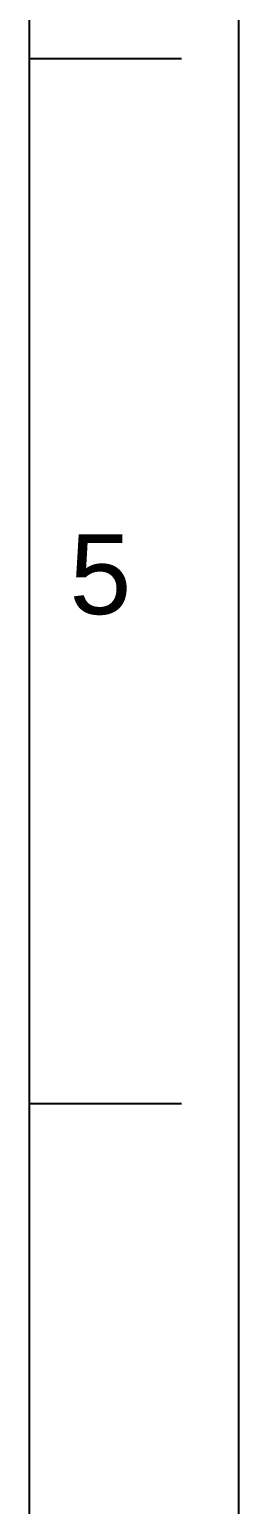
# Model space of a CAD drawing. Header units: millimetres. Extents: x 3306 to 3603, y 698 to 1118.
# Drawn here: x 3593.3 to 3603.3, y 839.3 to 909.9 of the extents above; entities that cross this region are included whole.
import ezdxf

# ---------------------------------------------------------------- set-up
doc = ezdxf.new("R2010")
doc.units = ezdxf.units.MM
doc.layers.add('FORM2', color=7, linetype='Continuous')
doc.styles.get("Standard").update_dxf_attribs({"font": 'arial.ttf'})

msp = doc.modelspace()

# ---------------------------------------------------------------- linework, layer by layer
at = {"layer": 'FORM2', "linetype": 'Continuous'}
for p, q in [((3603.279, 1118.489), (3603.279, 698.489)), ((3593.279, 708.489), (3593.279, 1108.489)), ((3593.279, 908.489), (3600.547, 908.489)), ((3593.279, 858.489), (3600.547, 858.489))]:
    msp.add_line(p, q, dxfattribs=at)

# ---------------------------------------------------------------- texts
at = {"layer": 'FORM2', "linetype": 'Continuous', "insert": (3596.671, 883.779), "char_height": 3.812, "attachment_point": 5}
msp.add_mtext_dynamic_manual_height_columns('5', width=12.5, gutter_width=3.125, heights=[0], dxfattribs=at)

doc.saveas('drawing.dxf')
